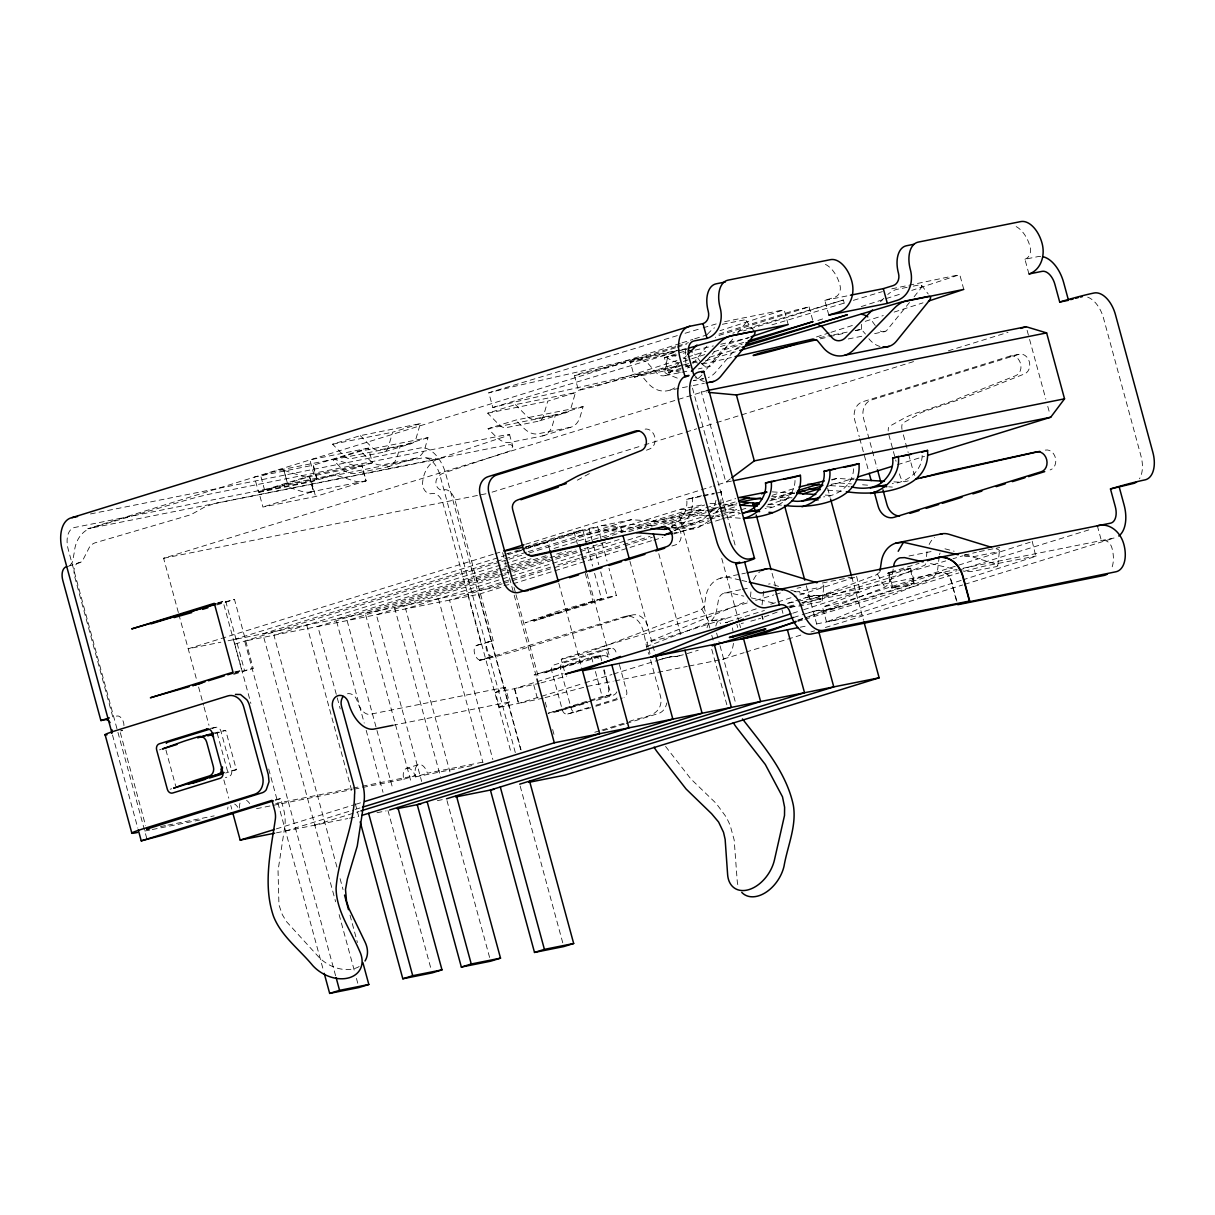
<?xml version="1.0" encoding="UTF-8"?>
<svg xmlns="http://www.w3.org/2000/svg" width="1215" height="1215" viewBox="0 0 1215 1215"><rect width="100%" height="100%" fill="white"/><g stroke="black" fill="none" stroke-linecap="round" stroke-linejoin="round"><path stroke-width="0.75" stroke-dasharray="5 3.75" d="M718.9 334.14L795.293 310.19L809.069 306.863L720.115 335.097A30.679 23.966 78.3 0 0 715.316 337.375M795.02 480.487C794.807 496.115 779.833 507.536 765.101 508.599M853.538 468.777C853.34 484.405 838.365 495.842 823.633 496.889M922.155 455.549C921.957 471.177 906.982 482.613 892.25 483.661M750.506 596.869L751.067 590.019M926.529 556.607L926.817 553.174A25.545 19.941 78.3 0 1 927.273 550.182M939.225 556.485L937.646 569.759A20.64 15.096 77.8 0 1 929.475 579.722L834.675 618.86A31.089 22.736 77.8 0 1 833.399 619.316L826.504 621.852L828.827 621.533M822.145 600.817L823.876 585.979M997.743 565.689L999.474 550.851M893.192 569.06L892.402 574.27A20.518 18.012 80 0 1 884.885 587.27L808.4 616.673M762.048 604.888L763.643 591.614A10.282 7.518 77.8 0 1 764.463 588.151M664.787 371.501L667.627 357.013M715.924 500.322C712.658 520.658 688.92 526.687 671.652 527.918M720.586 504.483L721.589 491.726L716.106 492.834M420.344 423.625L392.627 432.206L388.451 446.634A15.309 8.915 72.8 0 1 383.424 452.193L351.135 458.647A15.309 8.915 72.8 0 1 343.754 455.579L332.591 444.219L360.308 435.623L420.344 423.625L416.183 438.038A15.309 8.915 72.8 0 1 411.141 443.612L383.424 452.193M427.999 437.643L400.267 446.239L397.502 455.822A30.618 17.845 72.8 0 1 387.433 466.955L355.144 473.41A30.618 17.845 72.8 0 1 340.382 467.243L332.956 459.695L360.688 451.114L427.999 437.643L425.22 447.242A30.618 17.845 72.8 0 1 415.15 458.359L387.433 466.955M575.454 392.597L547.737 401.178L543.561 415.606A15.309 8.915 72.8 0 1 538.534 421.18L506.245 427.634A15.309 8.915 72.8 0 1 498.864 424.551L487.701 413.191L515.418 404.595L575.454 392.597L571.293 407.025A15.309 8.915 72.8 0 1 566.251 412.584L538.534 421.18M583.109 406.615L555.377 415.211L552.612 424.794A30.618 17.845 72.8 0 1 542.543 435.927L510.254 442.381A30.618 17.845 72.8 0 1 495.492 436.231L488.066 428.667L515.798 420.086L583.109 406.615L580.33 416.213A30.618 17.845 72.8 0 1 570.26 427.346L542.543 435.927M509.51 434.408L512.806 446.315L510.391 450.811A25.515 1.245 -15.2 0 1 503.678 453.013L443.581 473.075A15.309 12.423 78.7 0 0 437.673 477.571C433.345 482.477 437.491 492.151 444.493 489.751A12.758 7.442 72.8 0 1 455.139 500.595L493.229 640.761L476.948 645.317A7.655 4.465 72.8 0 0 474.533 653.442A7.655 4.465 72.8 0 0 480.806 660.11L492.683 656.419A7.655 4.465 72.8 0 1 486.41 649.767A7.655 4.465 72.8 0 1 488.84 641.642L493.229 640.761M676.998 360.506L598.327 385.671L578.477 390.41L574.467 375.648L581.362 373.111A31.089 22.736 77.9 0 1 582.668 372.747L679.975 350.011M578.477 390.41L585.372 387.858A16.281 10.449 77.4 0 1 585.964 387.691L679.595 365.821M648.233 647.139L646.957 642.036L653.792 639.682A16.296 10.464 77.1 0 0 654.369 639.47L747.453 601.061M826.504 621.852L822.494 607.105L829.389 604.569A16.296 10.464 77.2 0 0 829.951 604.356L924.767 565.218L925.845 563.714M718.961 508.645L710.684 519.777M879.447 572.311L876.182 574.938L798.376 604.144M844.273 303.294L843.377 300.014L743.504 330.89M692.823 363.634L707.889 344.908M706.614 369.132L719.386 353.276A15.446 11.573 78 0 1 724.125 349.859L742.213 344.179M732.751 339L710.699 366.079L698.458 368.92M737.384 333.29L744.324 324.709A10.206 3.113 -37.6 0 0 743.732 320.016L721.087 324.542M909.503 302.459L886.297 330.966L874.056 333.806M914.136 296.733L919.922 289.58A10.206 3.113 -37.6 0 0 919.33 284.902L908.866 286.983M706.447 360.916L714.769 351.317M683.301 364.895L636.508 374.25L517.241 401.436A16.296 15.142 81.9 0 0 516.39 401.664L492.804 407.511L488.794 392.764L677.818 335.462M492.804 407.511L676.391 351.849M680.871 369.755L668.402 372.397L664.392 357.635L686.855 350.452M668.402 372.397L683.62 367.386M564.337 670.817L561.224 659.335L562.636 658.606L748.425 602.579M678.577 363.832L669.404 373.248L665.319 375.557A10.282 9.037 80 0 1 656.085 372.458L647.124 362.435A20.64 18.134 80 0 0 633.228 359.306L513.96 386.491A31.089 27.307 80 0 0 512.381 386.902L488.794 392.764M683.832 358.455L686.445 355.767M707.419 334.247L710.046 331.558A10.206 3.113 -37.6 0 1 714.481 327.807M880.389 301.821L885.644 296.445M69.923 565.582L72.429 562.105L74.373 551.883A30.618 24.832 78.7 0 1 91.307 527.978L177.755 502.645A25.515 1.245 -15.2 0 1 212.185 493.594L504.848 435.046A25.515 1.245 -15.2 0 1 499.669 438.266L439.572 458.328A30.618 24.832 78.7 0 0 422.638 482.233C421.787 487.747 426.252 495.523 432.601 493.442A12.758 7.442 72.8 0 1 443.262 504.271L481.353 644.451M788.186 324.526L784.176 309.764L719.933 330.723M963.784 289.398L959.774 274.651L911.782 290.4M856.605 576.35L860.22 591.432L801.794 610.325M1032.203 541.222L1035.818 556.303L962.948 579.828M561.224 659.335L584.81 653.488A16.281 15.142 81.5 0 0 585.66 653.214L700.584 610.067L704.168 606.771L705.687 597.4A25.545 21.46 79.1 0 1 720.374 578.203L740.072 574.224M709.454 520.779L698.473 527.462L673.748 533.036M730.367 478.847L725.871 482.218L713.251 486.121M671.591 526.444C681.175 521.281 688.343 510.482 686.672 499.335L701.48 495.75M674.963 530.363C686.232 523.878 694.297 510.816 692.322 497.588M589.381 473.622L577.93 479.879A25.53 1.625 -16.4 0 1 574.163 481.398M740.573 589.7L724.383 592.95A10.328 9.067 79.9 0 0 718.703 598.433L716.82 609.383A20.518 18.012 80 0 1 709.287 622.399L645.18 647.139M495.401 692.489L505.349 687.25L509.358 701.997L499.411 707.252L495.401 692.489L514.416 688.692L563.107 673.642M893.967 587.65L891.704 587.984L887.694 573.222L889.593 572.538M888.636 572.872L892.888 587.863M909.686 568.605L910.658 568.24L914.667 583.003L912.693 583.732M891.704 587.984L892.645 587.635M913.695 583.367L910.081 568.286M725.401 622.688L726.403 622.338M646.471 450.218L649.979 448.821A10.221 8.292 78.7 0 0 654.642 436.382A10.221 8.292 78.7 0 0 644.117 429.305M777.16 612.117L761.243 618.086A16.281 15.127 82.3 0 1 760.408 618.359L758.433 618.982M789.537 607.47L796.615 604.812M797.784 620.652L806.623 617.326M910.141 568.499L907.21 569.455M892.19 587.741L893.602 587.285M524.85 547.388L533.674 544.198A25.515 1.245 -15.2 0 1 540.311 542.011L582.76 529.831L592.601 566.069M727.314 622.004L725.811 622.672L726.995 622.52M508.948 553.114L507.308 553.676M68.237 566.312L82.043 561.694L89.409 547.236A15.309 12.423 78.7 0 1 95.317 542.74L181.764 517.408A25.515 1.245 -15.2 0 1 190.907 514.704L204.56 507.095L214.858 503.42L507.521 444.887L510.892 444.644L512.806 446.315M854.631 577.322L794.17 596.717M1030.214 542.194L957.131 565.643M889.198 572.63L890.96 572.098M909.063 568.878L831.956 592.753M893.207 587.377L894.969 586.845M911.22 584.202L913.073 583.64M680.203 343.45L594.317 370.909L574.467 375.648M682.01 342.858L692.854 339.395M694.661 338.818L707.297 334.763M687.827 357.043L705.885 351.257M720.343 346.639L749.23 337.375M817.877 320.471L825.106 318.148M861.222 306.59L902.76 293.286M816.465 336.95L829.116 332.91M830.923 332.333L852.596 325.392M865.232 321.337L883.29 315.551M894.119 312.088L923.02 302.839M756.246 608.867L666.746 637.495L646.896 642.219M770.69 604.235L776.112 602.503M777.919 601.926L792.362 597.294M792.757 613.211L799.986 610.902M955.324 566.22L842.344 602.367L822.494 607.105M961.141 580.406L849.163 616.248L830.847 621.138M159.469 749.883L160.957 749.427M170.161 789.234L171.649 788.763M675.494 347.779L630.388 362.207L634.412 377.151L662.889 371.258L697.061 361.068M677.302 347.201L686.338 344.377M704.822 354.583L634.412 377.151M713.873 351.743L744.613 342.083M675.753 346.609L87.845 528.722L438.509 459.103L426.101 457.888M677.56 346.047L688.419 342.691M828.797 315.095L824.788 300.348L834.69 297.28A10.206 8.277 78.7 0 0 839.945 284.993A25.515 14.869 72.8 0 0 824.028 263.807M307.562 477.009L362.146 466.089L366.155 480.836L315.596 496.51L262.911 507.035L258.901 492.288L311.587 481.748L372.428 462.885L368.418 448.122L312.969 465.299L316.978 480.062M258.446 491.771L317.373 479.94L313.364 465.178L254.436 477.009L258.446 491.771L313.895 474.594L372.428 462.885M258.901 492.288L309.46 476.629L313.47 491.376L262.911 507.035M178.362 612.557L163.615 558.262L706.857 390.607M492.075 492.151L642.34 445.616M644.147 445.055L696.651 428.789M698.458 428.227L714.754 423.185M716.561 422.623L913.893 361.508M948.292 350.846L1008.025 332.348M901.986 429.427A7.655 3.113 76 0 1 903.155 422.866L918.343 414.452A10.434 1.458 -22.6 0 1 921.319 412.584A10.236 0.881 -18.2 0 1 925.936 410.913L954.641 401.208A30.724 2.627 -18.2 0 0 968.461 396.181L1024.579 373.886A10.221 8.292 78.7 0 0 1029.242 361.447A10.221 8.292 78.7 0 0 1018.732 354.37L1009.954 356.132L862.635 401.755A15.309 12.423 78.7 0 0 854.768 420.193L859.248 436.671M1018.732 354.37L871.413 399.993A15.309 12.423 78.7 0 0 863.546 418.431L876.972 467.881M217.819 603.202L223.074 601.577L241.785 670.437L233.007 673.156M216.847 603.992L234.495 599.481L253.191 668.341L233.705 674.386M216.771 604.979L234.495 599.481M493.29 554.268L188.204 648.764L220.857 642.219M495.097 553.706L502.311 551.473L513.702 593.376M525.761 544.214L711.458 486.683M582.76 529.831L521.706 550.046A25.515 1.245 -15.2 0 1 519.838 550.699M506.291 553.994L520.4 549.62M522.161 549.074L588.895 528.404L597.689 526.642L601.622 541.146M506.154 555.24L233.553 639.682L250.882 703.455M507.961 554.693L524.212 549.651M525.852 548.891L601.911 525.594L631.177 519.731L693.598 523.513M526.399 552.187L262.82 633.82L335.629 901.788M528.206 551.625L631.177 519.731M717.351 493.047L721.589 491.726M234.768 644.147L500.003 561.998M501.81 561.452L507.247 559.766M509.055 559.204L521.736 555.27M528.981 553.038L603.126 530.074L632.392 524.212L652.88 525.806M525.655 557.275L273.937 635.232L337.102 867.707M554.055 548.436L680.719 509.206L704.503 504.453M509.298 565.507L335.993 619.179L364.211 723.062M511.105 564.945L530.97 558.794M585.129 542.027L704.7 504.984M506.169 568.119L317.844 626.454L336.752 696.058M507.976 567.557L546.006 555.787M603.961 537.835L681.934 513.687L703.88 509.282M547.585 556.865L365.259 613.332L411.293 782.809M556.622 554.07L565.643 551.261M628.823 531.699L704.032 508.402M705.794 507.855L716.364 504.59M718.126 504.043L735.728 498.59M497.406 574.042L347.11 620.592L392.901 789.143M508.265 570.686L575.272 549.924M644.087 528.616L704.153 510.011M502.843 573.936L394.526 607.47L440.559 776.947M504.65 573.374L510.057 571.688M511.864 571.141L553.387 558.277M555.194 557.715L582.274 549.332M584.081 548.77L605.738 542.057M663.512 524.166L736.822 501.461M499.517 576.609L376.377 614.744L421.666 781.458M501.324 576.047L506.746 574.361M513.991 572.113L620.835 539.02M667.916 524.44L717.579 509.055M719.341 508.523L736.943 503.056M641.049 535.982L405.643 608.882L449.93 771.935M671.303 526.566L738.097 505.88M772.178 495.325L795.369 488.141M550.729 567.116L467.684 592.844L511.242 753.194M557.943 564.884L579.616 558.171M581.423 557.609L650.01 536.377M673.49 529.102L738.477 508.979M770.963 498.909L796.083 491.133M831.774 480.077L837.135 478.406L854.16 479.439M502.053 583.838L449.535 600.104L492.834 759.481M503.861 583.276L552.749 568.134M554.572 567.572L579.919 559.72M581.727 559.158L623.371 546.264M625.193 545.702L652.349 537.288M674.082 530.56L708.482 519.899M710.304 519.337L719.356 516.542M721.163 515.98L739.267 510.361M741.089 509.799L748.319 507.566M769.824 500.899L794.807 493.169M335.598 975.736L244.671 641.08L478.801 594.256L502.342 586.966M513.049 583.777L652.637 540.402M653.852 540.159L662.889 537.364M673.718 534.008L720.647 519.473M721.452 519.094L740.512 513.322M767.591 504.939L791.937 497.269M827.172 486.486L854.206 478.103M897.475 464.707L924.524 456.324M233.781 673.399L253.191 668.341M671.941 545.991L675.525 544.882A10.221 8.292 78.7 0 0 680.856 532.884A10.221 8.292 78.7 0 0 670.68 525.047M594.575 573.313L601.455 598.691L559.021 610.872A25.515 1.245 -15.2 0 0 552.385 613.059L525.002 622.855L607.606 597.264L616.385 595.502L609.004 568.331M601.455 598.691L540.417 618.906A25.515 1.245 -15.2 0 1 533.78 621.093L616.385 595.502M476.948 645.317L488.84 641.642M212.078 728.438L215.587 727.345A5.103 4.146 78.7 0 1 220.887 731.035L231.579 770.386A5.103 4.146 78.7 0 1 228.952 776.537L225.443 777.63M213.46 733.161L225.686 730.337L236.378 769.687L225.61 773.029M214.918 733.678L225.686 730.337M480.806 660.11L479.5 660.368L624.115 616.673A15.871 14.443 81 0 1 630.539 616.4C646.562 620.85 643.388 642.72 649.144 654.566M647.625 626.226A15.309 12.423 78.7 0 0 631.724 615.139L520.825 649.493A30.618 1.488 -15.2 0 1 479.5 660.368M615.975 652.015A5.103 4.146 78.7 0 0 610.689 648.324L601.896 650.086L554.374 664.802A5.103 4.146 78.7 0 0 551.747 670.953L562.439 710.289A5.103 4.146 78.7 0 0 567.739 713.995L594.12 706.781M610.689 648.324L563.153 663.041A5.103 4.146 78.7 0 0 560.525 669.192L571.217 708.542A5.103 4.146 78.7 0 0 576.518 712.233M601.744 660.778L600.286 655.417L591.508 657.178L534.084 674.963A30.618 1.488 -15.2 0 1 544.563 671.865L582.38 661.127M600.286 655.417L542.862 673.201L585.827 660.945A15.567 0.759 -15.2 0 0 591.158 659.365L602.61 655.827A7.655 6.212 78.7 0 1 608.761 657.923M728.301 621.655L764.432 610.492M787.426 603.339L803.844 598.281M890.671 572.144L919.011 563.395M793.517 617.478L800.685 615.261M802.189 614.76L807.853 613.043M499.411 707.252L518.425 703.439L583.246 683.407M584.749 682.906L611.935 674.522M613.423 674.021L660.322 659.532M894.665 586.906L940.547 572.721L957.177 569.395M687.158 653.609L698.2 650.222M835.966 607.515L911.508 584.142M797.906 619.999L803.328 618.329M805.135 617.767L956.934 570.746M958.741 570.184L1088.837 529.892M548.36 713.19L602.2 696.514L610.978 694.767L604.174 669.723M689.072 666.048L722.409 659.381L744.096 652.668M745.904 652.106L801.915 634.762M810.952 631.967L814.566 630.843M825.41 627.487L962.736 584.947M964.543 584.385L1114.535 537.926L959.03 569.03M586.815 702.24L553.554 712.552L587.544 702.847M590.277 701.177L610.978 694.767M275.334 800.275L280.741 798.604L283.429 808.522A30.618 17.845 72.8 0 1 284.766 826.701L278.038 870.639L278.949 904.886L282.32 914.652L286.573 921.714L318.193 956.433A30.618 21.931 30.2 0 0 360.779 965.5M567.739 713.995L588.865 707.449M595.897 705.262L615.261 699.263A5.103 4.146 78.7 0 0 618.025 695.739M595.882 706.234L622.293 698.048M354.081 789.173L403.79 779.225A10.206 5.954 72.8 0 1 406.979 768.214L418.856 764.539A10.206 5.954 72.8 0 1 427.391 773.211L484.785 761.729M403.79 779.225L415.682 775.55A10.206 5.954 72.8 0 1 418.856 764.539M406.979 768.214A10.206 5.954 72.8 0 1 415.5 776.886L427.391 773.211M276.291 828.903L353.914 804.862M355.722 804.3L361.128 802.629M594.773 732.265L600.195 730.595M602.002 730.033L627.305 722.196M629.112 721.634C639.743 716.744 658.576 717.928 660.869 702.999A15.051 13.699 80.9 0 0 660.474 696.241L649.645 656.389M603.005 730.686L624.464 724.034M626.257 723.487L658.454 713.509A15.309 12.423 78.7 0 0 666.746 702.953M285.54 831.014L353.398 809.995M355.205 809.433L360.627 807.762M314.807 825.152L359.124 811.438M675.024 351.834L652.136 358.182L630.403 362.404M682.238 349.631L685.837 348.523M709.666 357.21L738.507 348.401M685.047 333.274L701.344 328.369M703.151 327.822L716.197 323.934M678.198 351.302L687.25 348.568M771.95 324.845L846.172 302.505M853.401 300.333L882.379 291.615M683.194 353.246L686.004 352.396M685.442 366.839L692.672 364.667M705.353 360.855L737.93 351.044M687.204 367.993L690.014 367.158M755.669 600.392L773.773 594.955M775.58 594.408L782.825 592.221M803.555 598.342L805.378 597.826M830.316 593.254L832.245 592.707M790.069 607.773L797.298 605.586M799.121 605.04L945.741 560.92M952.985 558.733L956.615 557.655M807.565 613.104L809.387 612.573M834.325 608.001L836.254 607.454M797.693 621.442L803.115 619.802M804.938 619.255L958.802 572.948M660.034 659.578L663.952 658.469M788.641 606.437L796.888 604.098M960.23 556.561L962.888 555.787M964.239 571.308L983.451 566.327L1036.198 555.984M546.401 615.975L556.728 613.028M805.196 597.856L810.724 596.352M830.498 593.224L826.534 594.317M755.624 619.817L749.291 621.579M809.205 612.603L812.911 611.57M828.6 609.581L834.508 607.986M591.447 700.933L555.255 711.2A30.618 1.488 -15.2 0 0 548.041 713.311M661.871 659.031L666.002 657.907M891.78 288.821L959.774 274.651M964.209 555.392L976.42 552.218M807.018 597.324L812.364 595.957M830.544 609.08L832.564 608.533M543.242 698.124L518.714 703.394L514.72 688.632L539.232 683.362M541.07 682.876L566.706 676.056M683.316 654.748L679.003 655.872M545.064 697.638L587.21 686.429L613.135 681.25M824.605 594.818L826.61 594.287M812.85 611.616L814.733 611.115M676.861 354.993L664.392 357.635M665.896 657.953L667.961 657.406M908.288 480.851L904.659 481.732A7.655 3.113 76 0 1 899.905 475.46L898.933 471.906M724.641 321.671L784.176 309.764M797.07 588.257L800.822 587.346M802.325 602.701L860.615 591.097M822.844 595.244L824.788 594.743M814.551 611.191L816.374 610.72M826.853 610.006L828.797 609.505M891.187 572.645L906.952 568.863M895.197 587.407L910.961 583.61M820.307 338.848L827.658 337.132M829.481 336.707L846.005 332.834M855.193 330.693L861.45 329.432L865.445 334.049M667.718 657.497L670.893 656.768M677.211 656.282L679.231 655.781M695.056 350.117L713.402 345.926M720.753 344.255L748.273 337.983M702.012 364.227L731.369 357.529M906.694 568.954L908.638 568.468M889.593 573.009L891.446 572.554M910.703 583.701L912.647 583.23M893.602 587.771L895.455 587.316M812.076 596.064L813.716 595.654M821.401 595.563L823.147 595.153M816.085 610.811L817.725 610.416M825.41 610.325L827.157 609.9M741.211 623.508L743.443 623.022M726.585 622.657L727.831 622.384M491.392 656.692L492.683 656.419M741.864 573.86L745.433 573.146M742.38 589.336L749.579 587.893M908.972 556.014L932.376 551.321M669.283 657.133L671.637 656.662M677.56 656.176L675.084 656.662M1028.938 273.983L1024.928 259.235L1038.096 256.593A30.618 17.845 72.8 0 1 1042.91 256.699M824.788 300.348L848.571 295.594M907.134 287.332L896.67 289.428A10.206 3.113 -37.6 0 0 887.725 294.501M633.228 359.306L680.02 349.935M819.305 337.694L831.91 335.173M833.703 334.808L848.1 331.923M855.299 330.495L860.706 329.417M665.319 375.557L680.051 372.61M681.888 372.246L689.254 370.772M848.283 338.955L863.014 336.008M332.591 444.219L392.627 432.206M487.701 413.191L547.737 401.178M368.418 448.122L309.886 459.832L313.895 474.594M636.508 374.25L640.882 374.949L647.261 382.33A25.545 21.445 79.1 0 0 669.328 390.304L691.426 385.884M693.264 385.519L704.32 383.317M411.141 443.612L378.867 450.066A15.309 8.915 72.8 0 1 371.486 446.983L360.308 435.623M566.251 412.584L533.977 419.038A15.309 8.915 72.8 0 1 526.596 415.955L515.418 404.595M279.632 470.053L332.439 459.498M332.956 459.695L400.267 446.239M488.066 428.667L555.377 415.211M283.915 470.342L287.484 483.449L283.915 470.342A15.461 12.545 78.7 0 0 277.688 470.448L260.693 475.718L264.703 490.48M90.472 513.945L420.208 447.986A30.618 17.845 72.8 0 1 445.784 473.987L520.658 749.564M415.15 458.359L382.877 464.813A30.618 17.845 72.8 0 1 368.115 458.663L360.688 451.114M570.26 427.346L537.987 433.801A30.618 17.845 72.8 0 1 523.225 427.634L515.798 420.086M309.506 492.166L366.155 480.836M80.129 562.636L78.656 562.925A12.758 7.442 72.8 0 0 74.692 576.685L112.767 716.865L117.156 715.984A7.655 4.465 72.8 0 1 123.976 726.206M163.615 558.262L486.607 493.639M731.445 481.11L725.871 482.218L701.283 391.716L706.826 392.232M703.303 495.386L714.283 493.199M686.672 499.335L701.313 496.403M703.136 496.039L714.116 493.852M831.652 479.515L837.135 478.406M217.804 602.625L223.074 601.577M831.03 484.36L838.35 482.887L851.396 483.904M794.504 493.017L781.807 495.553L783.022 500.033M525.913 546.75L547.676 542.391L549.879 550.501M710.471 509.829L717.792 508.356M719.614 507.992L736.077 504.696M228.116 640.761L502.159 585.949M503.982 585.584L511.226 584.142M234.768 671.834L241.785 670.437M822.327 582.987L851.882 577.079M979.442 551.564L999.763 547.494M121.333 730.701L122.624 730.443M788.672 603.111L796.068 601.622M797.921 601.258L940.258 572.781A10.206 8.277 78.7 0 1 950.844 580.163L957.526 604.766M712.582 620.744L721.361 618.982M210.332 728.408L215.587 727.345M602.61 655.827L593.831 657.573A7.655 6.212 78.7 0 1 599.982 659.669M800.214 627.213L807.535 625.755M816.677 623.918L862.043 614.851M505.349 687.25L370.135 714.283A15.309 8.915 72.8 0 1 357.347 701.298A10.206 8.277 78.7 0 0 346.761 693.902M392.673 725.34L509.358 701.997M614.987 680.871L687.219 666.428M236.378 769.687L227.6 771.449L216.908 732.098M275.471 799.667L280.741 798.604M160.471 826.595L166.03 825.486M167.867 825.106L214.159 815.857M275.729 803.54L360.43 786.591M362.283 786.226L415.682 775.55M144.889 831.014L150.432 829.906M152.285 829.526L202.282 819.533M256.486 808.689L271.218 805.742M273.056 805.378L352.228 789.537M415.5 776.886L474.746 765.04M276.473 832.822L347.733 818.576M349.555 818.211L358.698 816.374L355.236 803.616M376.999 812.714L386.142 810.891M437.354 800.639L444.675 799.181M908.273 568.59L909.883 568.225M888.438 573.237L889.957 572.888M912.283 583.337L914.667 583.003M625.801 616.294L631.724 615.139M813.336 595.775L814.703 595.487M821.796 595.441L814.749 595.563M817.346 610.538L818.697 610.234M824.377 610.507L825.805 610.203M724.383 592.95L729.046 592.723L743.823 596.155M676.299 656.419L671.151 656.799M909.443 568.362L910.658 568.24M888.879 573.1L887.694 573.222M814.247 595.608L820.808 595.623M818.257 610.37L819.244 610.188M823.8 610.568L824.818 610.386M681.812 349.586L685.579 349.358A20.518 15.005 77.8 0 1 689.118 350.269M843.377 300.014L736.184 331.877A30.679 25.743 79.1 0 0 732.903 333.183M944.966 548.8L954.155 551.245M685.108 364.53L687.219 365.487L689.862 369.178M818.758 610.325L824.286 610.431M893.891 481.854L899.571 482.203M830.574 485.651L849.482 486.79M772.3 491.878L795.005 493.244M825.274 495.082L830.954 495.431M771.419 499.441L788.444 500.474M709.985 503.344L721.33 504.043M723.229 504.149L736.472 504.954M766.741 506.792L772.421 507.126M680.719 509.206L705.308 510.695M707.206 510.816L718.551 511.5M720.449 511.606L739.373 512.76M601.911 525.594L645.423 528.221M862.574 484.77L870.031 485.362M888.651 486.805L892.387 487.094M827.719 490.192L844.486 491.498M771.601 496.267L792.089 497.861M768.412 504.149L781.458 505.167M711.2 507.824L737.292 509.86M681.934 513.687L719.204 516.588M726.661 517.165L743.428 518.471M671.515 527.264L693.871 529.011M603.126 530.074L625.482 531.806M930.508 563.593L954.534 569.152M740.011 580.026L730.762 577.884A25.88 22.721 79.9 0 0 720.374 578.188M741.864 580.451L747.407 581.727M751.219 597.856L773.393 602.989M964.649 554.465L994.356 563.578A10.206 2.217 6.6 0 1 995.89 566.706L973.245 571.232A10.206 2.217 6.6 0 1 962.842 570.974M778.557 586.359L771.571 584.218A11.163 6.652 76.9 0 0 768.579 584.111M790.798 590.125L818.773 598.706A10.206 2.217 6.6 0 1 820.292 601.82L797.648 606.361A10.206 2.217 6.6 0 1 790.19 606.467M284.31 470.463L303.34 476.523A15.309 12.423 78.7 0 0 309.612 476.599L313.622 491.346A30.618 24.832 78.7 0 1 301.092 491.225L282.032 485.134L334.414 474.655L353.474 480.745A30.618 24.832 78.7 0 0 366.004 480.867L361.994 466.12A15.309 12.423 78.7 0 1 355.737 466.059L336.692 459.984A15.461 12.545 78.7 0 0 330.374 459.923M683.119 357.817L686.414 359.017M692.99 361.387L697.926 363.179M678.365 362.936L671.394 360.172A10.206 2.703 11.1 0 1 667.855 356.709A10.206 2.703 11.1 0 1 675.768 356.101M677.271 378.108L668.569 374.66A10.206 2.703 11.1 0 1 666.61 370.529A10.206 2.703 11.1 0 1 680.263 372.322M701.617 363.346L703.075 364.986A10.328 7.548 77.8 0 0 709.514 366.717M665.562 746.42L690.788 778.861L716.318 803.571L726.357 817.239L730.094 825.091L734.179 839.96L737.201 880.784A30.618 20.351 -56.9 0 0 738.614 887.299M921.577 285.343L928.245 294M745.98 320.456L754.88 332.014M875.256 325.514L872.34 321.459A20.518 15.005 77.8 0 0 870.229 318.953M700.645 361.994L696.742 356.572A20.518 15.005 77.8 0 0 694.646 354.081M877.579 574.255L884.885 587.27M701.997 609.383L709.302 622.399M1097.358 525.806L1101.367 540.569A10.206 8.277 78.7 0 1 1111.953 547.95A25.515 14.869 72.8 0 1 1111.193 569.334M1027.115 330.359L1029.09 337.588M1029.576 339.41L1045.811 399.128M1047.77 406.372L1049.745 413.616M956.858 601.197L951.132 580.117A10.206 8.277 78.7 0 0 940.547 572.721M903.368 434.849L908.182 452.588M908.653 454.349L913.483 472.088A7.655 3.113 76 0 0 914.804 475.505M888.818 434.681L896.047 461.275M859.734 438.509L868.695 471.466M809.069 306.863L813.078 321.611M827.658 488.293L830.118 497.33M851.73 576.882L863.5 620.242M806.274 585.66L817.649 627.517M772.072 573.298L775.534 586.04M781.974 609.733L782.961 613.378M762.306 615.899L763.202 619.179M761.82 616.035L762.716 619.316M692.489 388.147L735.865 547.828M721.74 558.384L739.069 622.156M739.555 623.978L740.543 627.623M736.822 624.221L737.718 627.502M716.607 633.076L719.553 643.935M720.039 645.742L735.774 703.622M709.803 628.018L679.382 516.041L650.116 521.903L651.331 526.368M711.777 635.293L713.752 642.583M711.762 649.311L726.995 705.383M658.758 553.706L681.023 635.688M629.978 561.376L655.72 656.115M648.673 648.78L650.01 653.7M602.108 542.953L607.029 561.072M588.895 528.404L598.752 564.641M600.711 571.9L607.606 597.264M619.377 664.529L626.667 691.365A5.103 4.146 78.7 0 1 624.039 697.516M587.073 573.799L609.839 657.604M573.981 531.578L577.414 544.274M585.296 573.267L592.677 600.438M608.168 657.345L607.196 653.776A5.103 4.146 78.7 0 0 601.896 650.086M603.688 670.133L608.457 687.705A7.655 6.212 78.7 0 1 604.523 696.924M591.508 657.178L592.966 662.54M595.396 671.485L602.2 696.514M558.794 583.306L582.547 670.756M514.036 587.422L515.524 592.89M516.01 594.712L538.291 676.709M545.231 702.209L547.206 709.499M552.658 729.547L554.632 736.837M514.203 595.198L536.483 677.195M533.734 684.835L537.744 699.582M514.416 688.692L518.425 703.439M478.801 594.256L521.098 749.974M515.312 752.556L439.936 475.156A20.412 11.892 72.8 0 0 422.881 457.827L74.616 527.477A20.412 11.892 72.8 0 0 68.253 549.499L147.106 839.687M520.157 785.999L562.788 942.931M438.418 598.691L482.978 762.701M446.998 800.639L489.63 957.557M311.587 481.748L315.596 496.51M366.186 730.337L383.014 792.301M387.965 810.526L431.097 969.266M337.254 697.896L340.23 708.892M306.727 625.042L352.274 792.681M340.078 878.658L343.055 889.608M349.996 915.153L357.423 942.521M339.107 914.561L354.461 971.134M356.451 978.424L358.926 987.552M225.717 601.243L244.412 670.103M268.712 769.049L323.22 969.692M178.848 614.365L196.617 679.732M198.592 687.022L203.543 705.247M204.044 707.069L208.995 725.294M223.849 779.954L228.8 798.179M230.774 805.469L231.761 809.114M165.923 750.004L175.643 785.771M120.331 732.66L145.572 825.562M112.494 734.999L137.781 828.083M622.065 532.231L620.85 527.75L576.943 536.529L578.158 541.009M861.359 324.359L861.45 329.432M685.579 349.358L685.852 364.546M707.054 627.775A10.206 8.277 78.7 0 1 720.784 623.523M1009.954 356.132A10.221 8.292 78.7 0 1 1020.463 363.209A10.221 8.292 78.7 0 1 1015.801 375.648L959.683 397.943A15.522 1.898 -21.1 0 1 952.894 400.92L924.19 410.609A25.53 1.625 -16.4 0 0 912.541 414.345A25.606 2.187 -18.2 0 0 904.765 417.839L889.577 426.237A7.655 3.113 76 0 0 888.211 430.961M517.62 551.428A25.515 1.245 -15.2 0 1 515.084 552.233M1045.28 450.112A10.221 8.292 78.7 0 1 1055.471 457.964A10.221 8.292 78.7 0 1 1050.125 469.947M715.832 626.029A10.206 8.277 78.7 0 1 727.739 620.121M732.341 627.897A30.618 17.845 72.8 0 1 732.994 631.025M733.45 643.343A30.618 17.845 72.8 0 1 722.409 659.381M1024.928 259.235A10.206 8.277 78.7 0 0 1030.168 246.934A25.515 14.869 72.8 0 0 1012.87 225.352M740.193 346.639A15.446 13.35 79.6 0 0 734.635 350.224L715.605 372.17A25.53 20.989 78.9 0 1 708.33 377.516M885.112 331.589A10.328 7.548 77.8 0 1 878.673 329.857M879.979 346.457A25.545 19.941 78.3 0 1 868.376 338.104M689.513 365.958A10.343 7.579 77.8 0 1 685.336 365.7M701.465 363.574A10.343 9.067 79.9 0 0 702.878 363.285A10.221 8.581 79.1 0 0 705.566 361.781M701.981 374.888A25.53 20.397 78.5 0 1 693.522 380.705L703.546 378.716A25.576 21.445 79.1 0 1 695.101 377.668M674.629 387.843A25.895 22.736 79.9 0 1 669.328 390.319M704.381 381.571A25.545 19.941 78.3 0 1 692.778 373.233M794.792 591.796A10.206 2.217 6.6 0 0 799.379 591.508L822.023 586.982A10.206 2.217 6.6 0 0 820.49 583.868M753.558 579.616A25.545 19.941 78.3 0 1 760.286 571.445M939.514 554.723A10.282 7.518 77.8 0 1 940.061 553.038M996.087 548.74A10.206 2.217 6.6 0 1 997.621 551.853L974.977 556.394A10.206 2.217 6.6 0 1 964.573 556.136M929.156 544.502A25.545 19.941 78.3 0 1 934.532 537.349M1087.668 297.159A25.515 14.869 72.8 0 1 1103.569 318.345L1140.991 456.05A25.515 14.869 72.8 0 1 1139.457 478.816M596.519 700.296A15.567 0.759 -15.2 0 0 601.85 698.716L613.302 695.162A7.655 6.212 78.7 0 0 616.916 691.7M122.092 730.61A15.309 0.759 -15.5 0 1 120.422 730.883M239.598 808.081A10.206 5.954 72.8 0 1 240.691 801.566M246.554 800.396A10.206 5.954 72.8 0 1 249.667 803.571M227.645 809.266A10.206 5.954 72.8 0 1 228.025 807.049M234.662 804.072A10.206 5.954 72.8 0 1 237.791 807.246"/><path stroke-width="1.5" d="M879.994 570.959L881.285 562.287A25.545 21.46 79.1 0 1 895.971 543.075M893.708 565.598L894.301 563.32A10.328 9.067 80 0 1 899.981 557.837L904.628 557.609L923.111 561.877M898.189 551.276L903.474 542.3L958.119 554.739M928.123 455.215L1050.717 417.231L1064.537 398.824L1046.631 332.91L1026.128 326.729L706.857 390.607M687.766 354.431L696.939 345.014M691.411 371.35L718.946 343.116A10.206 3.113 -37.6 0 1 729.987 336.099L752.632 331.574A10.206 3.113 -37.6 0 1 753.224 336.251L720.844 376.301A25.88 18.924 77.8 0 1 713.524 381.464L706.158 382.938M872.537 309.886L845.002 338.135A11.163 10.601 83.3 0 1 840.917 340.428A10.282 9.037 80 0 1 831.683 337.33L822.722 327.321A20.64 18.134 80 0 0 818.91 325.119M731.87 477.723L754.318 460.88L1064.537 398.824M665.197 526.292L532.626 555.498A7.655 7.609 -77.7 0 1 523.68 550.046L512.593 509.282A7.655 7.609 -77.7 0 1 517.544 499.988L561.36 484.588A10.236 0.881 -18.2 0 0 564.428 483.221L575.864 476.979A30.724 2.627 -18.2 0 1 585.068 472.863L641.186 450.583A10.221 8.292 78.7 0 0 645.864 438.129A10.221 8.292 78.7 0 0 635.339 431.052L488.035 476.69A15.309 12.423 78.7 0 0 480.168 495.113L503.542 581.195A15.309 12.423 78.7 0 0 519.443 592.267L666.746 546.644A10.221 8.292 78.7 0 0 672.077 534.646A10.221 8.292 78.7 0 0 661.902 526.809M672.138 531.927L664.605 534.858L636.66 532.686M688.282 375.906L689.027 375.45L687.174 375.693A25.515 14.869 72.8 0 0 679.215 403.213L716.637 540.933A25.515 14.869 72.8 0 0 737.945 562.606L739.813 562.348L735.88 563.881L740.694 581.59A30.618 17.845 72.8 0 0 766.27 607.591L779.438 604.948A10.206 8.277 78.7 0 1 790.023 612.33A25.515 14.869 72.8 0 0 811.347 634.002L1115.886 571.779A25.515 14.869 72.8 0 0 1123.829 544.259A25.515 20.701 78.7 0 0 1097.358 525.806M730.412 637.085L729.334 637.556L731.324 636.766M743.55 619.118L659.077 653.974A31.089 22.736 77.8 0 1 657.801 654.445L650.906 656.981L653.23 656.662M620.425 656.434L590.369 667.718A31.089 27.307 79.8 0 1 588.819 668.235L565.233 674.097L786.834 606.984M796.022 621.305L765.966 632.59A31.089 27.307 80 0 1 764.417 633.121L745.22 638.255M174.064 787.958L194.02 780.789A15.567 0.759 -15.2 0 1 197.984 779.498L209.436 775.945A7.655 6.212 78.7 0 0 213.369 766.726L206.687 742.137A7.655 6.212 78.7 0 0 198.744 736.609L187.292 740.148A15.567 0.759 -15.2 0 0 183.328 741.454L162.263 748.987M188.401 784.313L218.214 774.198A7.655 6.212 78.7 0 0 222.466 766.954M763.779 629.856L765.875 629.006L764.129 629.294M520.901 499.73L558.338 487.124M651.088 528.571L664.332 529.375L668.053 528.13M792.226 500.702C808.962 504.802 826.428 488.081 824.028 471.238L858.944 463.629C862.483 501.339 812.136 509.358 785.179 505.455M771.145 481.201C773.666 498.53 759.588 514.34 743.428 518.471C768.062 517.104 803.814 506.776 800.412 475.338L765.496 482.947C767.531 496.92 756.186 509.647 743.155 512.988L759.618 509.693M801.961 506.761C818.12 502.63 832.199 486.82 829.678 469.491M851.381 486.911C863.895 489.675 878.156 488.719 886.494 477.875C891.096 472.422 893.708 465.148 892.645 458.009L927.561 450.401C930.766 491.437 874.466 496.312 846.354 491.65M870.578 493.533C886.737 489.402 900.816 473.592 898.295 456.263M686.946 376.392L685.093 376.984L680.294 359.276A30.618 17.845 72.8 0 1 689.831 326.258L702.999 323.615A10.206 8.277 78.7 0 0 708.254 311.329A25.515 14.869 72.8 0 1 716.197 283.809L725.34 281.986M751.037 336.798L788.186 324.526L732.417 335.522L689.057 348.037M796.615 343.313C797.815 344.68 730.777 362.207 760.97 352.745A16.281 10.464 76.9 0 1 761.547 352.578L816.632 339.699M928.442 301.107L963.784 289.398L900.057 302.398L739.753 350.497M790.965 613.788L673.581 651.377L655.25 656.252M730.944 636.842L732.599 636.356M762.413 630.296L764.159 629.765M748.227 340.959L813.078 321.611L745.843 343.04M111.993 733.177L62.405 550.668A30.618 17.845 72.8 0 1 71.943 517.651L689.831 326.258M850.409 295.23L883.32 288.638L893.222 285.571A10.206 8.277 78.7 0 0 898.477 273.284A25.515 14.869 72.8 0 1 906.436 245.764L913.741 244.306M693.871 375.222L689.072 357.514A15.309 8.915 72.8 0 1 693.841 341.005L707.009 338.378A25.515 20.701 78.7 0 0 720.131 307.653A25.515 14.869 72.8 0 1 728.089 280.133L830.513 259.646A25.515 14.869 72.8 0 1 851.821 281.303A25.515 20.701 78.7 0 1 838.699 312.027L828.797 315.095L887.33 303.401L897.232 300.333A25.515 20.701 78.7 0 0 910.354 269.593A25.515 14.869 72.8 0 1 918.312 242.089L1020.737 221.601A25.515 14.869 72.8 0 1 1042.06 243.258A25.515 20.701 78.7 0 1 1028.938 273.983L1042.105 271.355A15.309 8.915 72.8 0 1 1054.893 284.356L1059.708 302.049L1068.486 300.302L1063.672 282.594A30.618 17.845 72.8 0 0 1042.91 256.699M638.741 430.961L496.814 474.928A15.309 12.423 78.7 0 0 488.946 493.366L512.32 579.433A15.309 12.423 78.7 0 0 528.221 590.505M1020.706 328.415L1026.128 326.729M151.055 623.887L216.057 603.749M215.085 604.538L140.697 626.257A25.515 1.245 -15.2 0 0 131.691 628.914L214.296 603.339L233.007 672.184L150.402 697.774A25.515 1.245 -15.2 0 1 159.408 695.117L189.16 686.688M202.601 609.368L207.917 607.713M504.119 550.911L523.954 544.76M794.762 477.1L800.412 475.338M738.583 500.914L749.154 497.649M761.471 493.822L766.756 492.181M854.707 464.95L858.944 463.629M739.798 505.394L748.607 502.661M798.938 487.033L824.332 480.973M752.92 504.498L758.327 502.828M797.86 490.571L819.29 483.95M921.912 452.162L927.561 450.401M755.244 511.348L753.756 505.88L759.117 504.225M796.584 492.607L821.887 486.182M802.659 493.943L818.713 488.977M857.82 476.994L892.068 466.378M204.94 681.843L192.669 685.655L201.736 683.119M208.448 680.764L224.243 675.874M227.752 674.781L233.007 673.156M66.779 566.615A12.758 7.442 72.8 0 0 62.8 580.375L100.891 720.541L109.38 717.913M530.013 589.958L558.763 581.043M569.531 577.717L578.522 574.923M589.29 571.597L601.865 567.694M609.064 565.476L621.64 561.573M625.224 560.464L644.983 554.344M655.766 551.003L664.742 548.223M208.555 729.532L168.065 742.076A5.103 4.146 78.7 0 0 166.258 743.337M910.005 513.353L918.996 510.573M926.179 508.341L938.755 504.453M942.339 503.344L962.098 497.224M972.881 493.882L981.872 491.103M996.239 486.653L1005.215 483.859M1012.399 481.641L1024.974 477.738M1028.573 476.629L1044.733 471.617M197.711 737.885L207.522 734.847A7.655 6.212 78.7 0 1 213.673 736.943M162.977 748.805L176.98 744.461M201.371 736.913L213.46 733.161M207.735 735.895L213.126 734.24M173.669 788.155L224.152 772.512M193.306 783.037L205.867 779.134M209.451 778.025L222.026 774.137M927.47 560.753L936.537 557.974L1110.525 523.179A15.309 8.915 72.8 0 0 1115.294 506.655L1110.48 488.962A25.515 1.245 -15.2 0 1 1144.925 479.895A25.515 14.869 72.8 0 0 1152.868 452.375L1115.446 314.655A25.515 14.869 72.8 0 0 1094.138 292.997A25.515 1.245 -15.2 0 0 1059.708 302.049M732.296 636.417L793.517 617.478M712.248 645.833L762.701 630.236M138.267 829.906L141.244 840.856L271.947 800.366L274.651 810.268A15.309 8.915 72.8 0 1 275.319 819.366C270.687 851.001 262.729 885.158 273.542 916.399C281.394 936.385 299.604 949.507 312.832 965.667A30.618 21.931 30.2 0 0 349.48 977.665A30.618 21.931 30.2 0 0 359.64 951.178C350.938 930.66 336.373 911.311 336.084 888.135C338.332 856.438 354.309 827.172 354.522 794.823A15.309 8.915 72.8 0 0 353.869 785.74L332.728 707.95A10.206 8.277 78.7 0 1 337.983 695.663A10.206 8.277 78.7 0 1 348.568 703.045A30.618 17.845 72.8 0 0 374.144 729.046L392.673 725.34M228.207 814.354L231.594 813.291M273.527 800.837L161.914 835.419L141.244 840.856M232.748 812.759L240.175 840.081L274.484 829.465M364.743 801.505L554.298 742.79L879.144 677.818L863.986 622.05M362.45 807.2L599.663 733.723L582.547 670.756L798.392 627.578M360.931 810.876L628.93 727.861L611.828 664.894M362.009 815.356L672.837 719.083L655.72 656.115M389.62 810.01L702.103 713.235L684.987 650.268M446.497 798.817L760.62 701.526L743.519 638.558M519.671 784.176L833.779 686.9L818.637 631.117M879.144 677.818L565.036 775.109L528.738 782.369M324.208 973.337L329.66 993.399L339.562 990.347L368.828 984.484L362.875 962.584M368.828 984.484L358.926 987.552L329.66 993.399M360.187 821.856L402.818 978.774L412.72 975.706L441.987 969.859L397.867 807.459M441.987 969.859L432.084 972.911L402.818 978.774M714.253 644.406L731.354 707.373L417.231 804.664L461.351 967.064L471.253 963.996L500.519 958.149L456.4 795.749M500.519 958.149L490.617 961.217L461.351 967.064M787.411 629.78L804.527 692.747L490.404 790.039L534.509 952.439L544.411 949.371L573.677 943.508L529.558 781.108M573.677 943.508L563.775 946.576L534.509 952.439M745.585 344.999L847.387 314.776L742.107 347.293M558.885 485.833L566.236 483.616M1110.48 488.962L1133.033 483.57A25.515 14.869 72.8 0 0 1136.602 481.975M795.886 621.974L740.831 638.969L743.2 638.665M1070.734 299.619L1073.225 298.92M174.14 617.585L191.818 612.573M1075.791 298.222L1078.267 297.584M915.578 479.059L1039.797 451.357M733.404 636.766L761.532 629.856M921.031 477.723L929.247 475.809A25.53 0.866 -14 0 1 941.048 472.711L1036.501 451.874A10.221 8.292 78.7 0 1 1046.692 459.71A10.221 8.292 78.7 0 1 1041.346 471.709L894.043 517.332A15.309 12.423 78.7 0 1 878.156 506.26L874.162 491.619M761.319 629.932L763.202 629.461M733.617 636.69L730.595 637.404M735.045 356.694L813.093 338.985L817.391 340.565L822.844 347.217A25.545 21.445 79.1 0 0 844.926 355.19L889.122 346.351A25.88 18.924 77.8 0 0 896.442 341.172L928.822 301.138A10.206 3.113 -37.6 0 0 928.23 296.445L905.57 300.971A10.206 3.113 -37.6 0 0 894.544 307.987L853.902 349.677A25.895 22.736 80 0 1 844.926 355.19M1080.469 297.067L1082.261 296.673M762.883 629.567L765.45 629.021M732.159 637.04L730.2 637.419M747.225 572.781L766.923 568.817M942.521 533.689L895.971 543.075L903.474 542.3M71.943 517.651L77.502 516.527M708.679 392.399L736.412 394.966L1046.631 332.91M733.298 480.73L1050.717 417.231M765.496 482.947L774.638 481.125M783.781 479.287L792.924 477.465M824.028 471.238L834.994 469.051M844.136 467.213L853.295 465.391M892.645 458.009L898.128 456.916M901.788 456.187L910.931 454.349M766.695 492.014L739.252 497.497L761.957 498.864M760.59 497.953L740.467 501.977L759.102 503.42M798.134 492.288L805.393 490.845M504.134 551.109L522.283 547.464M801.687 501.279L819.973 497.618M870.304 488.05L886.768 484.755M664.332 529.375L669.83 528.282M664.605 534.858L671.925 533.4M735.88 563.881L744.658 562.12A25.515 1.245 -15.2 0 0 749.822 558.915A25.515 14.869 72.8 0 1 728.514 537.258L691.092 399.538A25.515 14.869 72.8 0 1 699.05 372.018A25.515 1.245 -15.2 0 1 701.814 372.549M100.891 720.541L105.28 719.66A7.655 4.465 72.8 0 1 110.079 722.591M957.815 604.706L1104.01 575.47A25.515 14.869 72.8 0 0 1107.564 573.875M240.175 840.081L274.651 833.186M397.123 808.689L420.891 803.935M455.64 796.979L494.049 789.31M580.132 545.581L582.927 545.079M149.354 828.812L146.559 829.192L262.197 792.772A15.871 10.814 77.4 0 0 266.237 789.796L269.031 781.716L268.318 774.684L249.607 705.824A15.051 10.252 77.4 0 0 246.888 699.81L240.524 694.509L235.467 694.403M609.535 538.655L612.102 538.291M608.199 538.822L594.803 541.966A25.53 0.866 -14 0 1 586.83 544.305L534.19 555.832A7.655 7.609 -77.7 0 1 528.646 554.906M856.059 479.56L884.429 481.277M807.869 484.269L822.995 485.18M796.888 493.366L815.812 494.505M740.254 505.182L757.279 506.215M877.473 485.939L886.798 486.668M809.084 488.749L820.262 489.615M807.003 499.016L818.181 499.897M750.323 510.877L759.648 511.606M768.958 512.32L772.694 512.624M749.245 582.167L782.521 589.867M990.848 547.13L948.9 534.251A25.895 18.939 77.8 0 0 940.167 534.236M816.996 582.79L773.302 569.379A25.895 18.939 77.8 0 0 764.569 569.349A25.545 19.941 78.3 0 0 761.653 570.61M742.471 718.931C762.777 745.129 786.439 772.117 793.38 805.484C796.767 826.23 787.442 846.202 784.009 866.295A30.618 20.351 -56.9 0 1 765.268 892.752A30.618 20.351 -56.9 0 1 741.757 892.372M1119.258 487.2L1124.072 504.908A30.618 17.845 72.8 0 1 1118.802 536.012M969.707 601.015L963.024 576.426A25.515 20.701 78.7 0 0 936.537 557.974M883.32 288.638L887.33 303.401M877.473 469.719L880.951 482.537M882.956 489.858L886.935 504.514A15.309 12.423 78.7 0 0 899.601 516.026M869.196 473.303L871.185 480.624M830.604 499.137L851.229 575.075M784.51 505.486L804.801 580.193M736.412 394.966L754.318 460.88M756.231 514.993L771.085 569.653M702.999 323.615L707.009 338.378M779.438 604.948L775.428 590.201A25.515 20.701 78.7 0 1 801.915 608.654A25.515 14.869 72.8 0 0 823.223 630.327L969.403 601.076L962.736 576.487A25.515 20.701 78.7 0 0 936.249 558.034L762.261 592.829A15.309 8.915 72.8 0 1 749.473 579.828L744.658 562.12M703.713 371.38L754.485 558.277M653.306 533.658L657.755 550.061M623.052 535.876L629.492 559.553M579.16 544.654L586.572 571.976M549.879 550.501L558.293 581.484M536.969 679.018L554.298 742.79M500.291 786.971L544.411 949.371M427.133 801.596L471.253 963.996M368.601 813.306L412.72 975.706M344.544 895.075L348.508 909.671M336.099 977.574L339.562 990.347M220.872 769.019L221.859 772.664M105.158 734.893L131.873 833.262M752.951 502.904L753.756 505.88M733.298 722.621A30.618 17.845 72.8 0 0 736.639 727.618L765.313 764.478L782.49 796.812L784.601 807.231L784.51 815.493L774.426 860.053A30.618 20.351 -56.9 0 1 749.048 889.577A30.618 20.351 -56.9 0 1 727.618 874.542L725.142 839.398L723.533 832.336L718.612 822.054L711.625 813.731L686.095 789.021L657.421 752.161A30.618 17.845 72.8 0 1 654.095 747.149M918.236 478.361A7.655 3.113 76 0 1 917.416 478.315M861.177 314.245A20.518 15.005 77.8 0 1 867.799 316.872M889.122 346.351A25.545 19.941 78.3 0 1 882.925 347.004M689.118 350.269A20.518 15.005 77.8 0 1 692.201 351.986M713.524 381.464A25.545 19.941 78.3 0 1 709.894 382.148M343.162 696.453A10.206 8.277 78.7 0 0 341.506 706.204L362.647 783.979A30.618 17.845 72.8 0 1 363.984 802.158L357.256 846.096L347.384 879.007L345.5 889.517L346.518 901.029L348.796 908.288L365.001 941.929A30.618 21.931 30.2 0 1 365.016 960.989M112.099 729.881A7.655 4.465 72.8 0 1 111.279 732.888M137.477 832.488A30.618 1.488 -15.2 0 1 143.674 828.645L254.588 794.291A15.309 12.423 78.7 0 0 262.455 775.853L243.744 706.993A15.309 12.423 78.7 0 0 227.858 695.922L116.959 730.276A30.618 1.488 -15.2 0 0 107.011 734.786M206.808 729.106L159.286 743.823A5.103 4.146 78.7 0 0 156.659 749.974L167.351 789.325A5.103 4.146 78.7 0 0 172.652 793.015L220.173 778.283A5.103 4.146 78.7 0 0 222.801 772.148L212.109 732.797A5.103 4.146 78.7 0 0 206.808 729.106"/></g></svg>
